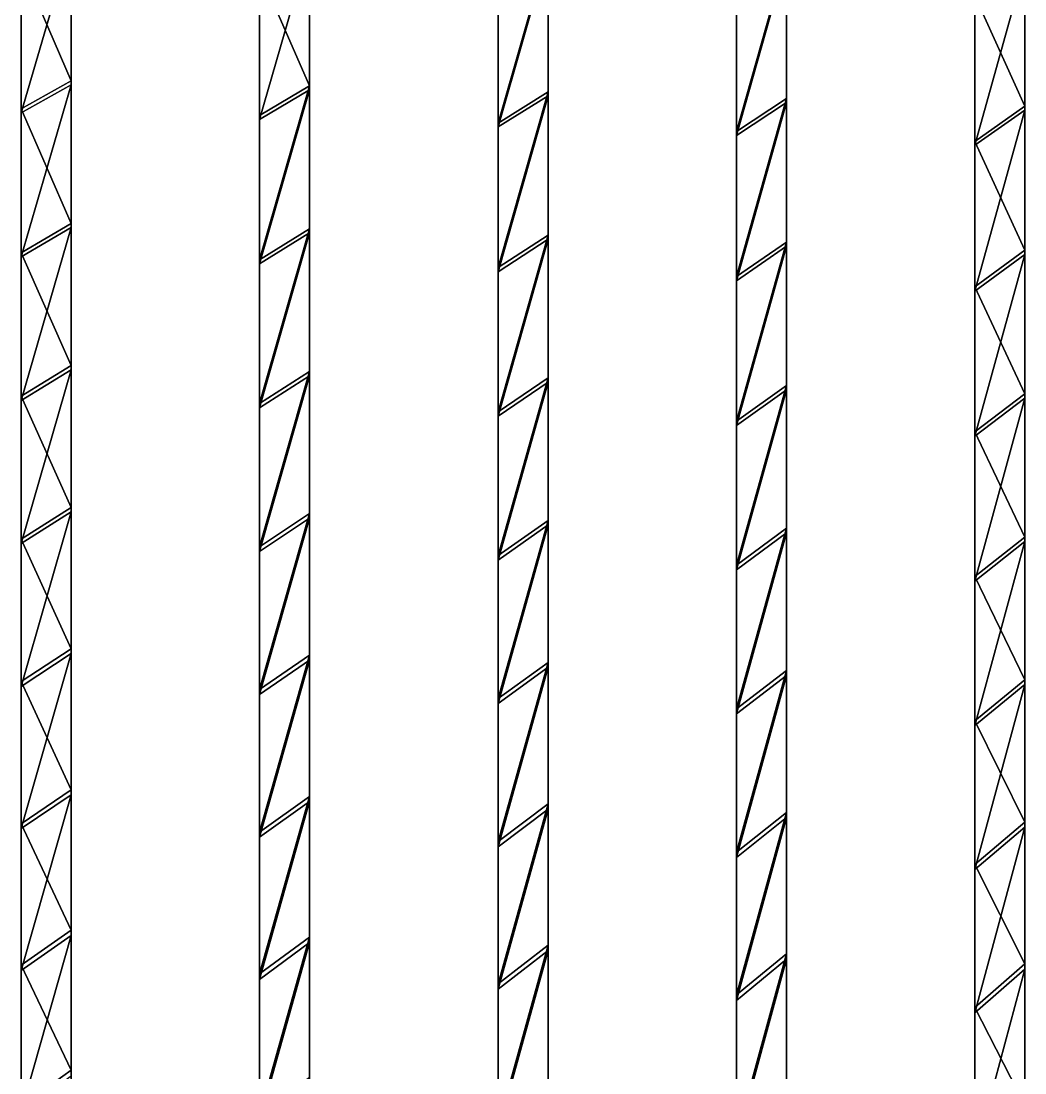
# Model space of a CAD drawing. Header units: inches. Extents: x -754 to 754, y 2181 to 6840.
# Drawn here: x 113 to 647, y 4512 to 5072 of the extents above; entities that cross this region are included whole.
import ezdxf

# ---------------------------------------------------------------- set-up
doc = ezdxf.new("R2010")
doc.units = ezdxf.units.IN
doc.header["$LTSCALE"] = 12.361043
doc.header["$MEASUREMENT"] = 0
for name, color, linetype in [('100', 7, 'CONTINUOUS'), ('20', 7, 'CONTINUOUS'), ('24', 7, 'CONTINUOUS'), ('28', 7, 'CONTINUOUS'), ('3', 7, 'CONTINUOUS'), ('32', 7, 'CONTINUOUS'), ('5', 7, 'CONTINUOUS'), ('59', 7, 'CONTINUOUS'), ('60', 7, 'CONTINUOUS'), ('61', 7, 'CONTINUOUS'), ('72', 7, 'CONTINUOUS'), ('73', 7, 'CONTINUOUS'), ('74', 7, 'CONTINUOUS'), ('8', 7, 'CONTINUOUS'), ('85', 7, 'CONTINUOUS'), ('86', 7, 'CONTINUOUS'), ('87', 7, 'CONTINUOUS'), ('9', 7, 'CONTINUOUS'), ('98', 7, 'CONTINUOUS'), ('99', 7, 'CONTINUOUS')]:
    doc.layers.add(name, color=color, linetype=linetype)

msp = doc.modelspace()

# ---------------------------------------------------------------- linework, layer by layer
at = {"layer": '100', "color": 7, "linetype": 'CONTINUOUS', "true_color": 0xa89b88}
for points in [[(139.9, 5039.73, 45583.35), (139.9, 5115.77, 45598.9), (139.89, 5113.82, 45608.71), (139.9, 5039.73, 45583.35)], [(139.89, 5037.66, 45593.13), (139.9, 5039.73, 45583.35), (139.89, 5113.82, 45608.71), (139.89, 5037.66, 45593.13)], [(139.9, 4963.88, 45566.87), (139.9, 5039.73, 45583.35), (139.89, 5037.66, 45593.13), (139.9, 4963.88, 45566.87)], [(139.89, 4961.69, 45576.62), (139.9, 4963.88, 45566.87), (139.89, 5037.66, 45593.13), (139.89, 4961.69, 45576.62)], [(139.9, 4888.24, 45549.46), (139.9, 4963.88, 45566.87), (139.89, 4961.69, 45576.62), (139.9, 4888.24, 45549.46)], [(139.89, 4885.93, 45559.19), (139.9, 4888.24, 45549.46), (139.89, 4961.69, 45576.62), (139.89, 4885.93, 45559.19)], [(139.9, 4812.81, 45531.13), (139.9, 4888.24, 45549.46), (139.89, 4885.93, 45559.19), (139.9, 4812.81, 45531.13)], [(139.89, 4810.38, 45540.83), (139.9, 4812.81, 45531.13), (139.89, 4885.93, 45559.19), (139.89, 4810.38, 45540.83)], [(139.9, 4737.61, 45511.88), (139.9, 4812.81, 45531.13), (139.89, 4810.38, 45540.83), (139.9, 4737.61, 45511.88)], [(139.89, 4735.06, 45521.55), (139.9, 4737.61, 45511.88), (139.89, 4810.38, 45540.83), (139.89, 4735.06, 45521.55)], [(139.9, 4662.65, 45491.71), (139.9, 4737.61, 45511.88), (139.89, 4735.06, 45521.55), (139.9, 4662.65, 45491.71)], [(139.89, 4659.98, 45501.35), (139.9, 4662.65, 45491.71), (139.89, 4735.06, 45521.55), (139.89, 4659.98, 45501.35)], [(139.9, 4587.93, 45470.62), (139.9, 4662.65, 45491.71), (139.89, 4659.98, 45501.35), (139.9, 4587.93, 45470.62)], [(139.89, 4585.14, 45480.23), (139.9, 4587.93, 45470.62), (139.89, 4659.98, 45501.35), (139.89, 4585.14, 45480.23)], [(139.9, 4513.47, 45448.62), (139.9, 4587.93, 45470.62), (139.89, 4585.14, 45480.23), (139.9, 4513.47, 45448.62)], [(139.89, 4510.57, 45458.19), (139.9, 4513.47, 45448.62), (139.89, 4585.14, 45480.23), (139.89, 4510.57, 45458.19)], [(139.9, 4439.28, 45425.71), (139.9, 4513.47, 45448.62), (139.89, 4510.57, 45458.19), (139.9, 4439.28, 45425.71)]]:
    msp.add_3dface(points, dxfattribs=at)
at = {"layer": '20', "color": 7, "linetype": 'CONTINUOUS', "true_color": 0xa89b88}
for points in [[(520.3, 5106.91, 45597.14), (520.3, 5030.32, 45581.35), (493.7, 5012.71, 45577.59), (520.3, 5106.91, 45597.14)], [(493.7, 5090.03, 45593.74), (520.3, 5106.91, 45597.14), (493.7, 5012.71, 45577.59), (493.7, 5090.03, 45593.74)], [(520.3, 5030.32, 45581.35), (520.3, 4953.92, 45564.63), (493.7, 4935.61, 45560.48), (520.3, 5030.32, 45581.35)], [(493.7, 5012.71, 45577.59), (520.3, 5030.32, 45581.35), (493.7, 4935.61, 45560.48), (493.7, 5012.71, 45577.59)], [(520.3, 4953.92, 45564.63), (520.3, 4877.74, 45546.97), (493.7, 4858.72, 45542.4), (520.3, 4953.92, 45564.63)], [(493.7, 4935.61, 45560.48), (520.3, 4953.92, 45564.63), (493.7, 4858.72, 45542.4), (493.7, 4935.61, 45560.48)], [(520.3, 4877.74, 45546.97), (520.3, 4801.78, 45528.37), (493.7, 4782.06, 45523.38), (520.3, 4877.74, 45546.97)], [(493.7, 4858.72, 45542.4), (520.3, 4877.74, 45546.97), (493.7, 4782.06, 45523.38), (493.7, 4858.72, 45542.4)], [(520.3, 4801.78, 45528.37), (520.3, 4726.06, 45508.84), (493.7, 4705.65, 45503.4), (520.3, 4801.78, 45528.37)], [(493.7, 4782.06, 45523.38), (520.3, 4801.78, 45528.37), (493.7, 4705.65, 45503.4), (493.7, 4782.06, 45523.38)], [(520.3, 4726.06, 45508.84), (520.3, 4650.58, 45488.37), (493.7, 4629.48, 45482.47), (520.3, 4726.06, 45508.84)], [(493.7, 4705.65, 45503.4), (520.3, 4726.06, 45508.84), (493.7, 4629.48, 45482.47), (493.7, 4705.65, 45503.4)], [(520.3, 4650.58, 45488.37), (520.3, 4575.37, 45466.98), (493.7, 4553.59, 45460.6), (520.3, 4650.58, 45488.37)], [(493.7, 4629.48, 45482.47), (520.3, 4650.58, 45488.37), (493.7, 4553.59, 45460.6), (493.7, 4629.48, 45482.47)], [(520.3, 4575.37, 45466.98), (520.3, 4500.43, 45444.67), (493.7, 4477.97, 45437.78), (520.3, 4575.37, 45466.98)], [(493.7, 4553.59, 45460.6), (520.3, 4575.37, 45466.98), (493.7, 4477.97, 45437.78), (493.7, 4553.59, 45460.6)]]:
    msp.add_3dface(points, dxfattribs=at)
at = {"layer": '24', "color": 7, "linetype": 'CONTINUOUS', "true_color": 0xa89b88}
for points in [[(393.6, 5110.26, 45597.8), (393.6, 5033.86, 45582.11), (367, 5017.23, 45578.56), (393.6, 5110.26, 45597.8)], [(367, 5094.3, 45594.61), (393.6, 5110.26, 45597.8), (367, 5017.23, 45578.56), (367, 5094.3, 45594.61)], [(393.6, 5033.86, 45582.11), (393.6, 4957.67, 45565.47), (367, 4940.37, 45561.56), (393.6, 5033.86, 45582.11)], [(367, 5017.23, 45578.56), (393.6, 5033.86, 45582.11), (367, 4940.37, 45561.56), (367, 5017.23, 45578.56)], [(393.6, 4957.67, 45565.47), (393.6, 4881.69, 45547.91), (367, 4863.72, 45543.61), (393.6, 4957.67, 45565.47)], [(367, 4940.37, 45561.56), (393.6, 4957.67, 45565.47), (367, 4863.72, 45543.61), (367, 4940.37, 45561.56)], [(393.6, 4881.69, 45547.91), (393.6, 4805.91, 45529.41), (367, 4787.3, 45524.71), (393.6, 4881.69, 45547.91)], [(367, 4863.72, 45543.61), (393.6, 4881.69, 45547.91), (367, 4787.3, 45524.71), (367, 4863.72, 45543.61)], [(393.6, 4805.91, 45529.41), (393.6, 4730.37, 45509.98), (367, 4711.1, 45504.86), (393.6, 4805.91, 45529.41)], [(367, 4787.3, 45524.71), (393.6, 4805.91, 45529.41), (367, 4711.1, 45504.86), (367, 4787.3, 45524.71)], [(393.6, 4730.37, 45509.98), (393.6, 4655.08, 45489.62), (367, 4635.17, 45484.07), (393.6, 4730.37, 45509.98)], [(367, 4711.1, 45504.86), (393.6, 4730.37, 45509.98), (367, 4635.17, 45484.07), (367, 4711.1, 45504.86)], [(393.6, 4655.08, 45489.62), (393.6, 4580.06, 45468.35), (367, 4559.5, 45462.34), (393.6, 4655.08, 45489.62)], [(367, 4635.17, 45484.07), (393.6, 4655.08, 45489.62), (367, 4559.5, 45462.34), (367, 4635.17, 45484.07)], [(393.6, 4580.06, 45468.35), (393.6, 4505.31, 45446.15), (367, 4484.12, 45439.68), (393.6, 4580.06, 45468.35)], [(367, 4559.5, 45462.34), (393.6, 4580.06, 45468.35), (367, 4484.12, 45439.68), (367, 4559.5, 45462.34)]]:
    msp.add_3dface(points, dxfattribs=at)
at = {"layer": '28', "color": 7, "linetype": 'CONTINUOUS', "true_color": 0xa89b88}
for points in [[(266.6, 5113.21, 45598.39), (266.6, 5036.97, 45582.77), (240, 5098.07, 45595.37), (266.6, 5113.21, 45598.39)], [(240, 5098.07, 45595.37), (266.6, 5036.97, 45582.77), (240, 5021.2, 45579.41), (240, 5098.07, 45595.37)], [(266.6, 5036.97, 45582.77), (266.6, 4960.94, 45566.21), (240, 4944.54, 45562.51), (266.6, 5036.97, 45582.77)], [(240, 5021.2, 45579.41), (266.6, 5036.97, 45582.77), (240, 4944.54, 45562.51), (240, 5021.2, 45579.41)], [(266.6, 4960.94, 45566.21), (266.6, 4885.12, 45548.72), (240, 4868.1, 45544.66), (266.6, 4960.94, 45566.21)], [(240, 4944.54, 45562.51), (266.6, 4960.94, 45566.21), (240, 4868.1, 45544.66), (240, 4944.54, 45562.51)], [(266.6, 4885.12, 45548.72), (266.6, 4809.53, 45530.31), (240, 4791.89, 45525.87), (266.6, 4885.12, 45548.72)], [(240, 4868.1, 45544.66), (266.6, 4885.12, 45548.72), (240, 4791.89, 45525.87), (240, 4868.1, 45544.66)], [(266.6, 4809.53, 45530.31), (266.6, 4734.17, 45510.98), (240, 4715.92, 45506.14), (266.6, 4809.53, 45530.31)], [(240, 4791.89, 45525.87), (266.6, 4809.53, 45530.31), (240, 4715.92, 45506.14), (240, 4791.89, 45525.87)], [(266.6, 4734.17, 45510.98), (266.6, 4659.05, 45490.72), (240, 4640.18, 45485.47), (266.6, 4734.17, 45510.98)], [(240, 4715.92, 45506.14), (266.6, 4734.17, 45510.98), (240, 4640.18, 45485.47), (240, 4715.92, 45506.14)], [(266.6, 4659.05, 45490.72), (266.6, 4584.17, 45469.54), (240, 4564.7, 45463.87), (266.6, 4659.05, 45490.72)], [(240, 4640.18, 45485.47), (266.6, 4659.05, 45490.72), (240, 4564.7, 45463.87), (240, 4640.18, 45485.47)], [(266.6, 4584.17, 45469.54), (266.6, 4509.56, 45447.44), (240, 4489.5, 45441.33), (266.6, 4584.17, 45469.54)], [(240, 4564.7, 45463.87), (266.6, 4584.17, 45469.54), (240, 4489.5, 45441.33), (240, 4564.7, 45463.87)]]:
    msp.add_3dface(points, dxfattribs=at)
at = {"layer": '3', "color": 7, "linetype": 'CONTINUOUS', "true_color": 0xa89b88}
for points in [[(647, 5103.08, 45596.37), (647, 5026.26, 45580.49), (620.4, 5085.12, 45592.75), (647, 5103.08, 45596.37)], [(620.4, 5085.12, 45592.75), (647, 5026.26, 45580.49), (620.4, 5007.52, 45576.47), (620.4, 5085.12, 45592.75)], [(647, 5026.26, 45580.49), (647, 4949.63, 45563.66), (620.4, 5007.52, 45576.47), (647, 5026.26, 45580.49)], [(620.4, 5007.52, 45576.47), (647, 4949.63, 45563.66), (620.4, 4930.13, 45559.22), (620.4, 5007.52, 45576.47)], [(647, 4949.63, 45563.66), (647, 4873.24, 45545.89), (620.4, 4930.13, 45559.22), (647, 4949.63, 45563.66)], [(620.4, 4930.13, 45559.22), (647, 4873.24, 45545.89), (620.4, 4852.98, 45541.02), (620.4, 4930.13, 45559.22)], [(647, 4873.24, 45545.89), (647, 4797.07, 45527.18), (620.4, 4852.98, 45541.02), (647, 4873.24, 45545.89)], [(620.4, 4852.98, 45541.02), (647, 4797.07, 45527.18), (620.4, 4776.07, 45521.85), (620.4, 4852.98, 45541.02)], [(647, 4797.07, 45527.18), (647, 4721.14, 45507.53), (620.4, 4776.07, 45521.85), (647, 4797.07, 45527.18)], [(620.4, 4776.07, 45521.85), (647, 4721.14, 45507.53), (620.4, 4699.39, 45501.72), (620.4, 4776.07, 45521.85)], [(647, 4721.14, 45507.53), (647, 4645.44, 45486.94), (620.4, 4699.39, 45501.72), (647, 4721.14, 45507.53)], [(620.4, 4699.39, 45501.72), (647, 4645.44, 45486.94), (620.4, 4622.96, 45480.63), (620.4, 4699.39, 45501.72)], [(647, 4645.44, 45486.94), (647, 4570, 45465.42), (620.4, 4622.96, 45480.63), (647, 4645.44, 45486.94)], [(620.4, 4622.96, 45480.63), (647, 4570, 45465.42), (620.4, 4546.79, 45458.59), (620.4, 4622.96, 45480.63)], [(647, 4570, 45465.42), (647, 4494.84, 45442.96), (620.4, 4546.79, 45458.59), (647, 4570, 45465.42)], [(620.4, 4546.79, 45458.59), (647, 4494.84, 45442.96), (620.4, 4470.92, 45435.6), (620.4, 4546.79, 45458.59)]]:
    msp.add_3dface(points, dxfattribs=at)
at = {"layer": '32', "color": 7, "linetype": 'CONTINUOUS', "true_color": 0xa89b88}
for points in [[(139.9, 5115.77, 45598.9), (139.9, 5039.73, 45583.35), (113.3, 5101.41, 45596.04), (139.9, 5115.77, 45598.9)], [(113.3, 5101.41, 45596.04), (139.9, 5039.73, 45583.35), (113.3, 5024.73, 45580.17), (113.3, 5101.41, 45596.04)], [(139.9, 5039.73, 45583.35), (139.9, 4963.88, 45566.87), (113.3, 5024.73, 45580.17), (139.9, 5039.73, 45583.35)], [(113.3, 5024.73, 45580.17), (139.9, 4963.88, 45566.87), (113.3, 4948.26, 45563.35), (113.3, 5024.73, 45580.17)], [(139.9, 4963.88, 45566.87), (139.9, 4888.24, 45549.46), (113.3, 4948.26, 45563.35), (139.9, 4963.88, 45566.87)], [(113.3, 4948.26, 45563.35), (139.9, 4888.24, 45549.46), (113.3, 4872, 45545.6), (113.3, 4948.26, 45563.35)], [(139.9, 4888.24, 45549.46), (139.9, 4812.81, 45531.13), (113.3, 4872, 45545.6), (139.9, 4888.24, 45549.46)], [(113.3, 4872, 45545.6), (139.9, 4812.81, 45531.13), (113.3, 4795.96, 45526.9), (113.3, 4872, 45545.6)], [(139.9, 4812.81, 45531.13), (139.9, 4737.61, 45511.88), (113.3, 4795.96, 45526.9), (139.9, 4812.81, 45531.13)], [(113.3, 4795.96, 45526.9), (139.9, 4737.61, 45511.88), (113.3, 4720.16, 45507.27), (113.3, 4795.96, 45526.9)], [(139.9, 4737.61, 45511.88), (139.9, 4662.65, 45491.71), (113.3, 4720.16, 45507.27), (139.9, 4737.61, 45511.88)], [(113.3, 4720.16, 45507.27), (139.9, 4662.65, 45491.71), (113.3, 4644.61, 45486.71), (113.3, 4720.16, 45507.27)], [(139.9, 4662.65, 45491.71), (139.9, 4587.93, 45470.62), (113.3, 4644.61, 45486.71), (139.9, 4662.65, 45491.71)], [(113.3, 4644.61, 45486.71), (139.9, 4587.93, 45470.62), (113.3, 4569.32, 45465.22), (113.3, 4644.61, 45486.71)], [(139.9, 4587.93, 45470.62), (139.9, 4513.47, 45448.62), (113.3, 4569.32, 45465.22), (139.9, 4587.93, 45470.62)], [(113.3, 4569.32, 45465.22), (139.9, 4513.47, 45448.62), (113.3, 4494.29, 45442.8), (113.3, 4569.32, 45465.22)], [(139.9, 4513.47, 45448.62), (139.9, 4439.28, 45425.71), (113.3, 4494.29, 45442.8), (139.9, 4513.47, 45448.62)]]:
    msp.add_3dface(points, dxfattribs=at)
at = {"layer": '5', "color": 7, "linetype": 'CONTINUOUS', "true_color": 0xa89b88}
for points in [[(620.41, 5083.15, 45602.54), (620.41, 5005.42, 45586.24), (646.99, 5101.1, 45606.17), (620.41, 5083.15, 45602.54)], [(620.41, 5005.42, 45586.24), (646.99, 5024.16, 45590.26), (646.99, 5101.1, 45606.17), (620.41, 5005.42, 45586.24)], [(620.41, 5005.42, 45586.24), (620.41, 4927.91, 45568.96), (646.99, 5024.16, 45590.26), (620.41, 5005.42, 45586.24)], [(620.41, 4927.91, 45568.96), (646.99, 4947.42, 45573.41), (646.99, 5024.16, 45590.26), (620.41, 4927.91, 45568.96)], [(620.41, 4927.91, 45568.96), (620.41, 4850.64, 45550.73), (646.99, 4947.42, 45573.41), (620.41, 4927.91, 45568.96)], [(620.41, 4850.64, 45550.73), (646.99, 4870.9, 45555.61), (646.99, 4947.42, 45573.41), (620.41, 4850.64, 45550.73)], [(620.41, 4850.64, 45550.73), (620.41, 4773.61, 45531.53), (646.99, 4870.9, 45555.61), (620.41, 4850.64, 45550.73)], [(620.41, 4773.61, 45531.53), (646.99, 4794.61, 45536.86), (646.99, 4870.9, 45555.61), (620.41, 4773.61, 45531.53)], [(620.41, 4773.61, 45531.53), (620.41, 4696.81, 45511.37), (646.99, 4794.61, 45536.86), (620.41, 4773.61, 45531.53)], [(620.41, 4696.81, 45511.37), (646.99, 4718.56, 45517.18), (646.99, 4794.61, 45536.86), (620.41, 4696.81, 45511.37)], [(620.41, 4696.81, 45511.37), (620.42, 4620.26, 45490.25), (646.99, 4718.56, 45517.18), (620.41, 4696.81, 45511.37)], [(620.42, 4620.26, 45490.25), (646.98, 4642.74, 45496.56), (646.99, 4718.56, 45517.18), (620.42, 4620.26, 45490.25)], [(620.42, 4620.26, 45490.25), (620.42, 4543.97, 45468.18), (646.98, 4642.74, 45496.56), (620.42, 4620.26, 45490.25)], [(620.42, 4543.97, 45468.18), (646.98, 4567.18, 45475), (646.98, 4642.74, 45496.56), (620.42, 4543.97, 45468.18)], [(620.42, 4543.97, 45468.18), (620.42, 4467.98, 45445.16), (646.98, 4567.18, 45475), (620.42, 4543.97, 45468.18)], [(620.42, 4467.98, 45445.16), (646.98, 4491.9, 45452.52), (646.98, 4567.18, 45475), (620.42, 4467.98, 45445.16)]]:
    msp.add_3dface(points, dxfattribs=at)
at = {"layer": '59', "color": 7, "linetype": 'CONTINUOUS', "true_color": 0xa89b88}
for points in [[(493.71, 5088.06, 45603.54), (493.71, 5010.62, 45587.36), (520.29, 5104.97, 45606.94), (493.71, 5088.06, 45603.54)], [(493.71, 5010.62, 45587.36), (520.29, 5028.25, 45591.13), (520.29, 5104.97, 45606.94), (493.71, 5010.62, 45587.36)], [(493.71, 5010.62, 45587.36), (493.71, 4933.37, 45570.21), (520.29, 5028.25, 45591.13), (493.71, 5010.62, 45587.36)], [(493.71, 4933.37, 45570.21), (520.29, 4951.73, 45574.38), (520.29, 5028.25, 45591.13), (493.71, 4933.37, 45570.21)], [(493.71, 4933.37, 45570.21), (493.71, 4856.34, 45552.1), (520.29, 4951.73, 45574.38), (493.71, 4933.37, 45570.21)], [(493.71, 4856.34, 45552.1), (520.29, 4875.42, 45556.68), (520.29, 4951.73, 45574.38), (493.71, 4856.34, 45552.1)], [(493.71, 4856.34, 45552.1), (493.71, 4779.54, 45533.04), (520.29, 4875.42, 45556.68), (493.71, 4856.34, 45552.1)], [(493.71, 4779.54, 45533.04), (520.29, 4799.32, 45538.05), (520.29, 4875.42, 45556.68), (493.71, 4779.54, 45533.04)], [(493.71, 4779.54, 45533.04), (493.71, 4702.98, 45513.02), (520.29, 4799.32, 45538.05), (493.71, 4779.54, 45533.04)], [(493.71, 4702.98, 45513.02), (520.29, 4723.46, 45518.48), (520.29, 4799.32, 45538.05), (493.71, 4702.98, 45513.02)], [(493.71, 4702.98, 45513.02), (493.71, 4626.67, 45492.05), (520.29, 4723.46, 45518.48), (493.71, 4702.98, 45513.02)], [(493.71, 4626.67, 45492.05), (520.29, 4647.84, 45497.97), (520.29, 4723.46, 45518.48), (493.71, 4626.67, 45492.05)], [(493.71, 4626.67, 45492.05), (493.72, 4550.64, 45470.14), (520.29, 4647.84, 45497.97), (493.71, 4626.67, 45492.05)], [(493.72, 4550.64, 45470.14), (520.28, 4572.49, 45476.55), (520.29, 4647.84, 45497.97), (493.72, 4550.64, 45470.14)], [(493.72, 4550.64, 45470.14), (493.72, 4474.9, 45447.29), (520.28, 4572.49, 45476.55), (493.72, 4550.64, 45470.14)], [(493.72, 4474.9, 45447.29), (520.28, 4497.42, 45454.2), (520.28, 4572.49, 45476.55), (493.72, 4474.9, 45447.29)]]:
    msp.add_3dface(points, dxfattribs=at)
at = {"layer": '60', "color": 7, "linetype": 'CONTINUOUS', "true_color": 0xa89b88}
for points in [[(493.7, 5090.03, 45593.74), (493.7, 5012.71, 45577.59), (493.71, 5010.62, 45587.36), (493.7, 5090.03, 45593.74)], [(493.71, 5088.06, 45603.54), (493.7, 5090.03, 45593.74), (493.71, 5010.62, 45587.36), (493.71, 5088.06, 45603.54)], [(493.7, 5012.71, 45577.59), (493.7, 4935.61, 45560.48), (493.71, 5010.62, 45587.36), (493.7, 5012.71, 45577.59)], [(493.71, 5010.62, 45587.36), (493.7, 4935.61, 45560.48), (493.71, 4933.37, 45570.21), (493.71, 5010.62, 45587.36)], [(493.7, 4935.61, 45560.48), (493.7, 4858.72, 45542.4), (493.71, 4933.37, 45570.21), (493.7, 4935.61, 45560.48)], [(493.71, 4933.37, 45570.21), (493.7, 4858.72, 45542.4), (493.71, 4856.34, 45552.1), (493.71, 4933.37, 45570.21)], [(493.7, 4858.72, 45542.4), (493.7, 4782.06, 45523.38), (493.71, 4856.34, 45552.1), (493.7, 4858.72, 45542.4)], [(493.71, 4856.34, 45552.1), (493.7, 4782.06, 45523.38), (493.71, 4779.54, 45533.04), (493.71, 4856.34, 45552.1)], [(493.7, 4782.06, 45523.38), (493.7, 4705.65, 45503.4), (493.71, 4779.54, 45533.04), (493.7, 4782.06, 45523.38)], [(493.71, 4779.54, 45533.04), (493.7, 4705.65, 45503.4), (493.71, 4702.98, 45513.02), (493.71, 4779.54, 45533.04)], [(493.7, 4705.65, 45503.4), (493.7, 4629.48, 45482.47), (493.71, 4702.98, 45513.02), (493.7, 4705.65, 45503.4)], [(493.71, 4702.98, 45513.02), (493.7, 4629.48, 45482.47), (493.71, 4626.67, 45492.05), (493.71, 4702.98, 45513.02)], [(493.7, 4629.48, 45482.47), (493.7, 4553.59, 45460.6), (493.71, 4626.67, 45492.05), (493.7, 4629.48, 45482.47)], [(493.71, 4626.67, 45492.05), (493.7, 4553.59, 45460.6), (493.72, 4550.64, 45470.14), (493.71, 4626.67, 45492.05)], [(493.7, 4553.59, 45460.6), (493.7, 4477.97, 45437.78), (493.72, 4550.64, 45470.14), (493.7, 4553.59, 45460.6)], [(493.72, 4550.64, 45470.14), (493.7, 4477.97, 45437.78), (493.72, 4474.9, 45447.29), (493.72, 4550.64, 45470.14)]]:
    msp.add_3dface(points, dxfattribs=at)
at = {"layer": '61', "color": 7, "linetype": 'CONTINUOUS', "true_color": 0xa89b88}
for points in [[(520.3, 5030.32, 45581.35), (520.3, 5106.91, 45597.14), (520.29, 5028.25, 45591.13), (520.3, 5030.32, 45581.35)], [(520.29, 5028.25, 45591.13), (520.3, 5106.91, 45597.14), (520.29, 5104.97, 45606.94), (520.29, 5028.25, 45591.13)], [(520.3, 4953.92, 45564.63), (520.3, 5030.32, 45581.35), (520.29, 4951.73, 45574.38), (520.3, 4953.92, 45564.63)], [(520.29, 4951.73, 45574.38), (520.3, 5030.32, 45581.35), (520.29, 5028.25, 45591.13), (520.29, 4951.73, 45574.38)], [(520.3, 4877.74, 45546.97), (520.3, 4953.92, 45564.63), (520.29, 4875.42, 45556.68), (520.3, 4877.74, 45546.97)], [(520.29, 4875.42, 45556.68), (520.3, 4953.92, 45564.63), (520.29, 4951.73, 45574.38), (520.29, 4875.42, 45556.68)], [(520.3, 4801.78, 45528.37), (520.3, 4877.74, 45546.97), (520.29, 4875.42, 45556.68), (520.3, 4801.78, 45528.37)], [(520.29, 4799.32, 45538.05), (520.3, 4801.78, 45528.37), (520.29, 4875.42, 45556.68), (520.29, 4799.32, 45538.05)], [(520.3, 4726.06, 45508.84), (520.3, 4801.78, 45528.37), (520.29, 4799.32, 45538.05), (520.3, 4726.06, 45508.84)], [(520.29, 4723.46, 45518.48), (520.3, 4726.06, 45508.84), (520.29, 4799.32, 45538.05), (520.29, 4723.46, 45518.48)], [(520.3, 4650.58, 45488.37), (520.3, 4726.06, 45508.84), (520.29, 4723.46, 45518.48), (520.3, 4650.58, 45488.37)], [(520.29, 4647.84, 45497.97), (520.3, 4650.58, 45488.37), (520.29, 4723.46, 45518.48), (520.29, 4647.84, 45497.97)], [(520.3, 4575.37, 45466.98), (520.3, 4650.58, 45488.37), (520.29, 4647.84, 45497.97), (520.3, 4575.37, 45466.98)], [(520.28, 4572.49, 45476.55), (520.3, 4575.37, 45466.98), (520.29, 4647.84, 45497.97), (520.28, 4572.49, 45476.55)], [(520.3, 4500.43, 45444.67), (520.3, 4575.37, 45466.98), (520.28, 4572.49, 45476.55), (520.3, 4500.43, 45444.67)], [(520.28, 4497.42, 45454.2), (520.3, 4500.43, 45444.67), (520.28, 4572.49, 45476.55), (520.28, 4497.42, 45454.2)]]:
    msp.add_3dface(points, dxfattribs=at)
at = {"layer": '72', "color": 7, "linetype": 'CONTINUOUS', "true_color": 0xa89b88}
for points in [[(367.01, 5092.34, 45604.41), (367.01, 5015.15, 45588.34), (393.59, 5108.32, 45607.61), (367.01, 5092.34, 45604.41)], [(367.01, 5015.15, 45588.34), (393.59, 5031.81, 45591.89), (393.59, 5108.32, 45607.61), (367.01, 5015.15, 45588.34)], [(367.01, 5015.15, 45588.34), (367.01, 4938.16, 45571.31), (393.59, 5031.81, 45591.89), (367.01, 5015.15, 45588.34)], [(367.01, 4938.16, 45571.31), (393.59, 4955.5, 45575.23), (393.59, 5031.81, 45591.89), (367.01, 4938.16, 45571.31)], [(367.01, 4938.16, 45571.31), (367.01, 4861.38, 45553.32), (393.59, 4955.5, 45575.23), (367.01, 4938.16, 45571.31)], [(367.01, 4861.38, 45553.32), (393.59, 4879.39, 45557.63), (393.59, 4955.5, 45575.23), (367.01, 4861.38, 45553.32)], [(367.01, 4861.38, 45553.32), (367.01, 4784.81, 45534.38), (393.59, 4879.39, 45557.63), (367.01, 4861.38, 45553.32)], [(367.01, 4784.81, 45534.38), (393.59, 4803.49, 45539.09), (393.59, 4879.39, 45557.63), (367.01, 4784.81, 45534.38)], [(367.01, 4784.81, 45534.38), (367.01, 4708.47, 45514.49), (393.59, 4803.49, 45539.09), (367.01, 4784.81, 45534.38)], [(367.01, 4708.47, 45514.49), (393.59, 4727.82, 45519.63), (393.59, 4803.49, 45539.09), (367.01, 4708.47, 45514.49)], [(367.01, 4708.47, 45514.49), (367.01, 4632.38, 45493.65), (393.59, 4727.82, 45519.63), (367.01, 4708.47, 45514.49)], [(367.01, 4632.38, 45493.65), (393.59, 4652.38, 45499.23), (393.59, 4727.82, 45519.63), (367.01, 4632.38, 45493.65)], [(367.01, 4632.38, 45493.65), (367.01, 4556.57, 45471.88), (393.59, 4652.38, 45499.23), (367.01, 4632.38, 45493.65)], [(367.01, 4556.57, 45471.88), (393.59, 4577.21, 45477.91), (393.59, 4652.38, 45499.23), (367.01, 4556.57, 45471.88)], [(367.01, 4556.57, 45471.88), (367.01, 4481.04, 45449.17), (393.59, 4577.21, 45477.91), (367.01, 4556.57, 45471.88)], [(367.01, 4481.04, 45449.17), (393.59, 4502.32, 45455.67), (393.59, 4577.21, 45477.91), (367.01, 4481.04, 45449.17)]]:
    msp.add_3dface(points, dxfattribs=at)
at = {"layer": '73', "color": 7, "linetype": 'CONTINUOUS', "true_color": 0xa89b88}
for points in [[(367, 5094.3, 45594.61), (367, 5017.23, 45578.56), (367.01, 5015.15, 45588.34), (367, 5094.3, 45594.61)], [(367.01, 5092.34, 45604.41), (367, 5094.3, 45594.61), (367.01, 5015.15, 45588.34), (367.01, 5092.34, 45604.41)], [(367, 5017.23, 45578.56), (367, 4940.37, 45561.56), (367.01, 4938.16, 45571.31), (367, 5017.23, 45578.56)], [(367.01, 5015.15, 45588.34), (367, 5017.23, 45578.56), (367.01, 4938.16, 45571.31), (367.01, 5015.15, 45588.34)], [(367, 4940.37, 45561.56), (367, 4863.72, 45543.61), (367.01, 4938.16, 45571.31), (367, 4940.37, 45561.56)], [(367.01, 4938.16, 45571.31), (367, 4863.72, 45543.61), (367.01, 4861.38, 45553.32), (367.01, 4938.16, 45571.31)], [(367, 4863.72, 45543.61), (367, 4787.3, 45524.71), (367.01, 4861.38, 45553.32), (367, 4863.72, 45543.61)], [(367.01, 4861.38, 45553.32), (367, 4787.3, 45524.71), (367.01, 4784.81, 45534.38), (367.01, 4861.38, 45553.32)], [(367, 4787.3, 45524.71), (367, 4711.1, 45504.86), (367.01, 4784.81, 45534.38), (367, 4787.3, 45524.71)], [(367.01, 4784.81, 45534.38), (367, 4711.1, 45504.86), (367.01, 4708.47, 45514.49), (367.01, 4784.81, 45534.38)], [(367, 4711.1, 45504.86), (367, 4635.17, 45484.07), (367.01, 4708.47, 45514.49), (367, 4711.1, 45504.86)], [(367.01, 4708.47, 45514.49), (367, 4635.17, 45484.07), (367.01, 4632.38, 45493.65), (367.01, 4708.47, 45514.49)], [(367, 4635.17, 45484.07), (367, 4559.5, 45462.34), (367.01, 4632.38, 45493.65), (367, 4635.17, 45484.07)], [(367.01, 4632.38, 45493.65), (367, 4559.5, 45462.34), (367.01, 4556.57, 45471.88), (367.01, 4632.38, 45493.65)], [(367, 4559.5, 45462.34), (367, 4484.12, 45439.68), (367.01, 4556.57, 45471.88), (367, 4559.5, 45462.34)], [(367.01, 4556.57, 45471.88), (367, 4484.12, 45439.68), (367.01, 4481.04, 45449.17), (367.01, 4556.57, 45471.88)]]:
    msp.add_3dface(points, dxfattribs=at)
at = {"layer": '74', "color": 7, "linetype": 'CONTINUOUS', "true_color": 0xa89b88}
for points in [[(393.6, 5033.86, 45582.11), (393.6, 5110.26, 45597.8), (393.59, 5031.81, 45591.89), (393.6, 5033.86, 45582.11)], [(393.59, 5031.81, 45591.89), (393.6, 5110.26, 45597.8), (393.59, 5108.32, 45607.61), (393.59, 5031.81, 45591.89)], [(393.6, 4957.67, 45565.47), (393.6, 5033.86, 45582.11), (393.59, 4955.5, 45575.23), (393.6, 4957.67, 45565.47)], [(393.59, 4955.5, 45575.23), (393.6, 5033.86, 45582.11), (393.59, 5031.81, 45591.89), (393.59, 4955.5, 45575.23)], [(393.6, 4881.69, 45547.91), (393.6, 4957.67, 45565.47), (393.59, 4879.39, 45557.63), (393.6, 4881.69, 45547.91)], [(393.59, 4879.39, 45557.63), (393.6, 4957.67, 45565.47), (393.59, 4955.5, 45575.23), (393.59, 4879.39, 45557.63)], [(393.6, 4805.91, 45529.41), (393.6, 4881.69, 45547.91), (393.59, 4803.49, 45539.09), (393.6, 4805.91, 45529.41)], [(393.59, 4803.49, 45539.09), (393.6, 4881.69, 45547.91), (393.59, 4879.39, 45557.63), (393.59, 4803.49, 45539.09)], [(393.6, 4730.37, 45509.98), (393.6, 4805.91, 45529.41), (393.59, 4727.82, 45519.63), (393.6, 4730.37, 45509.98)], [(393.59, 4727.82, 45519.63), (393.6, 4805.91, 45529.41), (393.59, 4803.49, 45539.09), (393.59, 4727.82, 45519.63)], [(393.6, 4655.08, 45489.62), (393.6, 4730.37, 45509.98), (393.59, 4727.82, 45519.63), (393.6, 4655.08, 45489.62)], [(393.59, 4652.38, 45499.23), (393.6, 4655.08, 45489.62), (393.59, 4727.82, 45519.63), (393.59, 4652.38, 45499.23)], [(393.6, 4580.06, 45468.35), (393.6, 4655.08, 45489.62), (393.59, 4652.38, 45499.23), (393.6, 4580.06, 45468.35)], [(393.59, 4577.21, 45477.91), (393.6, 4580.06, 45468.35), (393.59, 4652.38, 45499.23), (393.59, 4577.21, 45477.91)], [(393.6, 4505.31, 45446.15), (393.6, 4580.06, 45468.35), (393.59, 4577.21, 45477.91), (393.6, 4505.31, 45446.15)], [(393.59, 4502.32, 45455.67), (393.6, 4505.31, 45446.15), (393.59, 4577.21, 45477.91), (393.59, 4502.32, 45455.67)]]:
    msp.add_3dface(points, dxfattribs=at)
at = {"layer": '8', "color": 7, "linetype": 'CONTINUOUS', "true_color": 0xa89b88}
for points in [[(620.4, 5085.12, 45592.75), (620.4, 5007.52, 45576.47), (620.41, 5005.42, 45586.24), (620.4, 5085.12, 45592.75)], [(620.41, 5083.15, 45602.54), (620.4, 5085.12, 45592.75), (620.41, 5005.42, 45586.24), (620.41, 5083.15, 45602.54)], [(620.4, 5007.52, 45576.47), (620.4, 4930.13, 45559.22), (620.41, 4927.91, 45568.96), (620.4, 5007.52, 45576.47)], [(620.41, 5005.42, 45586.24), (620.4, 5007.52, 45576.47), (620.41, 4927.91, 45568.96), (620.41, 5005.42, 45586.24)], [(620.4, 4930.13, 45559.22), (620.4, 4852.98, 45541.02), (620.41, 4850.64, 45550.73), (620.4, 4930.13, 45559.22)], [(620.41, 4927.91, 45568.96), (620.4, 4930.13, 45559.22), (620.41, 4850.64, 45550.73), (620.41, 4927.91, 45568.96)], [(620.4, 4852.98, 45541.02), (620.4, 4776.07, 45521.85), (620.41, 4773.61, 45531.53), (620.4, 4852.98, 45541.02)], [(620.41, 4850.64, 45550.73), (620.4, 4852.98, 45541.02), (620.41, 4773.61, 45531.53), (620.41, 4850.64, 45550.73)], [(620.4, 4776.07, 45521.85), (620.4, 4699.39, 45501.72), (620.41, 4696.81, 45511.37), (620.4, 4776.07, 45521.85)], [(620.41, 4773.61, 45531.53), (620.4, 4776.07, 45521.85), (620.41, 4696.81, 45511.37), (620.41, 4773.61, 45531.53)], [(620.4, 4699.39, 45501.72), (620.4, 4622.96, 45480.63), (620.42, 4620.26, 45490.25), (620.4, 4699.39, 45501.72)], [(620.41, 4696.81, 45511.37), (620.4, 4699.39, 45501.72), (620.42, 4620.26, 45490.25), (620.41, 4696.81, 45511.37)], [(620.4, 4622.96, 45480.63), (620.4, 4546.79, 45458.59), (620.42, 4543.97, 45468.18), (620.4, 4622.96, 45480.63)], [(620.42, 4620.26, 45490.25), (620.4, 4622.96, 45480.63), (620.42, 4543.97, 45468.18), (620.42, 4620.26, 45490.25)], [(620.4, 4546.79, 45458.59), (620.4, 4470.92, 45435.6), (620.42, 4467.98, 45445.16), (620.4, 4546.79, 45458.59)], [(620.42, 4543.97, 45468.18), (620.4, 4546.79, 45458.59), (620.42, 4467.98, 45445.16), (620.42, 4543.97, 45468.18)]]:
    msp.add_3dface(points, dxfattribs=at)
at = {"layer": '85', "color": 7, "linetype": 'CONTINUOUS', "true_color": 0xa89b88}
for points in [[(240.01, 5096.11, 45605.17), (240.01, 5019.13, 45589.19), (266.59, 5111.25, 45608.2), (240.01, 5096.11, 45605.17)], [(240.01, 5019.13, 45589.19), (266.59, 5034.92, 45592.55), (266.59, 5111.25, 45608.2), (240.01, 5019.13, 45589.19)], [(240.01, 5019.13, 45589.19), (240.01, 4942.35, 45572.26), (266.59, 5034.92, 45592.55), (240.01, 5019.13, 45589.19)], [(240.01, 4942.35, 45572.26), (266.59, 4958.78, 45575.97), (266.59, 5034.92, 45592.55), (240.01, 4942.35, 45572.26)], [(240.01, 4942.35, 45572.26), (240.01, 4865.78, 45554.38), (266.59, 4958.78, 45575.97), (240.01, 4942.35, 45572.26)], [(240.01, 4865.78, 45554.38), (266.59, 4882.85, 45558.45), (266.59, 4958.78, 45575.97), (240.01, 4865.78, 45554.38)], [(240.01, 4865.78, 45554.38), (240.01, 4789.43, 45535.55), (266.59, 4882.85, 45558.45), (240.01, 4865.78, 45554.38)], [(240.01, 4789.43, 45535.55), (266.59, 4807.13, 45540.01), (266.59, 4882.85, 45558.45), (240.01, 4789.43, 45535.55)], [(240.01, 4789.43, 45535.55), (240.01, 4713.32, 45515.78), (266.59, 4807.13, 45540.01), (240.01, 4789.43, 45535.55)], [(240.01, 4713.32, 45515.78), (266.59, 4731.64, 45520.63), (266.59, 4807.13, 45540.01), (240.01, 4713.32, 45515.78)], [(240.01, 4713.32, 45515.78), (240.01, 4637.44, 45495.07), (266.59, 4731.64, 45520.63), (240.01, 4713.32, 45515.78)], [(240.01, 4637.44, 45495.07), (266.59, 4656.38, 45500.33), (266.59, 4731.64, 45520.63), (240.01, 4637.44, 45495.07)], [(240.01, 4637.44, 45495.07), (240.01, 4561.8, 45473.41), (266.59, 4656.38, 45500.33), (240.01, 4637.44, 45495.07)], [(240.01, 4561.8, 45473.41), (266.59, 4581.37, 45479.11), (266.59, 4656.38, 45500.33), (240.01, 4561.8, 45473.41)], [(240.01, 4561.8, 45473.41), (240.01, 4486.45, 45450.83), (266.59, 4581.37, 45479.11), (240.01, 4561.8, 45473.41)], [(240.01, 4486.45, 45450.83), (266.59, 4506.61, 45456.97), (266.59, 4581.37, 45479.11), (240.01, 4486.45, 45450.83)]]:
    msp.add_3dface(points, dxfattribs=at)
at = {"layer": '86', "color": 7, "linetype": 'CONTINUOUS', "true_color": 0xa89b88}
for points in [[(240, 5098.07, 45595.37), (240, 5021.2, 45579.41), (240.01, 5019.13, 45589.19), (240, 5098.07, 45595.37)], [(240.01, 5096.11, 45605.17), (240, 5098.07, 45595.37), (240.01, 5019.13, 45589.19), (240.01, 5096.11, 45605.17)], [(240, 5021.2, 45579.41), (240, 4944.54, 45562.51), (240.01, 4942.35, 45572.26), (240, 5021.2, 45579.41)], [(240.01, 5019.13, 45589.19), (240, 5021.2, 45579.41), (240.01, 4942.35, 45572.26), (240.01, 5019.13, 45589.19)], [(240, 4944.54, 45562.51), (240, 4868.1, 45544.66), (240.01, 4865.78, 45554.38), (240, 4944.54, 45562.51)], [(240.01, 4942.35, 45572.26), (240, 4944.54, 45562.51), (240.01, 4865.78, 45554.38), (240.01, 4942.35, 45572.26)], [(240, 4868.1, 45544.66), (240, 4791.89, 45525.87), (240.01, 4865.78, 45554.38), (240, 4868.1, 45544.66)], [(240.01, 4865.78, 45554.38), (240, 4791.89, 45525.87), (240.01, 4789.43, 45535.55), (240.01, 4865.78, 45554.38)], [(240, 4791.89, 45525.87), (240, 4715.92, 45506.14), (240.01, 4789.43, 45535.55), (240, 4791.89, 45525.87)], [(240.01, 4789.43, 45535.55), (240, 4715.92, 45506.14), (240.01, 4713.32, 45515.78), (240.01, 4789.43, 45535.55)], [(240, 4715.92, 45506.14), (240, 4640.18, 45485.47), (240.01, 4713.32, 45515.78), (240, 4715.92, 45506.14)], [(240.01, 4713.32, 45515.78), (240, 4640.18, 45485.47), (240.01, 4637.44, 45495.07), (240.01, 4713.32, 45515.78)], [(240, 4640.18, 45485.47), (240, 4564.7, 45463.87), (240.01, 4637.44, 45495.07), (240, 4640.18, 45485.47)], [(240.01, 4637.44, 45495.07), (240, 4564.7, 45463.87), (240.01, 4561.8, 45473.41), (240.01, 4637.44, 45495.07)], [(240, 4564.7, 45463.87), (240, 4489.5, 45441.33), (240.01, 4561.8, 45473.41), (240, 4564.7, 45463.87)], [(240.01, 4561.8, 45473.41), (240, 4489.5, 45441.33), (240.01, 4486.45, 45450.83), (240.01, 4561.8, 45473.41)]]:
    msp.add_3dface(points, dxfattribs=at)
at = {"layer": '87', "color": 7, "linetype": 'CONTINUOUS', "true_color": 0xa89b88}
for points in [[(266.6, 5036.97, 45582.77), (266.6, 5113.21, 45598.39), (266.59, 5034.92, 45592.55), (266.6, 5036.97, 45582.77)], [(266.59, 5034.92, 45592.55), (266.6, 5113.21, 45598.39), (266.59, 5111.25, 45608.2), (266.59, 5034.92, 45592.55)], [(266.6, 4960.94, 45566.21), (266.6, 5036.97, 45582.77), (266.59, 4958.78, 45575.97), (266.6, 4960.94, 45566.21)], [(266.59, 4958.78, 45575.97), (266.6, 5036.97, 45582.77), (266.59, 5034.92, 45592.55), (266.59, 4958.78, 45575.97)], [(266.6, 4885.12, 45548.72), (266.6, 4960.94, 45566.21), (266.59, 4882.85, 45558.45), (266.6, 4885.12, 45548.72)], [(266.59, 4882.85, 45558.45), (266.6, 4960.94, 45566.21), (266.59, 4958.78, 45575.97), (266.59, 4882.85, 45558.45)], [(266.6, 4809.53, 45530.31), (266.6, 4885.12, 45548.72), (266.59, 4807.13, 45540.01), (266.6, 4809.53, 45530.31)], [(266.59, 4807.13, 45540.01), (266.6, 4885.12, 45548.72), (266.59, 4882.85, 45558.45), (266.59, 4807.13, 45540.01)], [(266.6, 4734.17, 45510.98), (266.6, 4809.53, 45530.31), (266.59, 4731.64, 45520.63), (266.6, 4734.17, 45510.98)], [(266.59, 4731.64, 45520.63), (266.6, 4809.53, 45530.31), (266.59, 4807.13, 45540.01), (266.59, 4731.64, 45520.63)], [(266.6, 4659.05, 45490.72), (266.6, 4734.17, 45510.98), (266.59, 4656.38, 45500.33), (266.6, 4659.05, 45490.72)], [(266.59, 4656.38, 45500.33), (266.6, 4734.17, 45510.98), (266.59, 4731.64, 45520.63), (266.59, 4656.38, 45500.33)], [(266.6, 4584.17, 45469.54), (266.6, 4659.05, 45490.72), (266.59, 4656.38, 45500.33), (266.6, 4584.17, 45469.54)], [(266.59, 4581.37, 45479.11), (266.6, 4584.17, 45469.54), (266.59, 4656.38, 45500.33), (266.59, 4581.37, 45479.11)], [(266.6, 4509.56, 45447.44), (266.6, 4584.17, 45469.54), (266.59, 4581.37, 45479.11), (266.6, 4509.56, 45447.44)], [(266.59, 4506.61, 45456.97), (266.6, 4509.56, 45447.44), (266.59, 4581.37, 45479.11), (266.59, 4506.61, 45456.97)]]:
    msp.add_3dface(points, dxfattribs=at)
at = {"layer": '9', "color": 7, "linetype": 'CONTINUOUS', "true_color": 0xa89b88}
for points in [[(647, 5026.26, 45580.49), (647, 5103.08, 45596.37), (646.99, 5101.1, 45606.17), (647, 5026.26, 45580.49)], [(646.99, 5024.16, 45590.26), (647, 5026.26, 45580.49), (646.99, 5101.1, 45606.17), (646.99, 5024.16, 45590.26)], [(647, 4949.63, 45563.66), (647, 5026.26, 45580.49), (646.99, 5024.16, 45590.26), (647, 4949.63, 45563.66)], [(646.99, 4947.42, 45573.41), (647, 4949.63, 45563.66), (646.99, 5024.16, 45590.26), (646.99, 4947.42, 45573.41)], [(647, 4873.24, 45545.89), (647, 4949.63, 45563.66), (646.99, 4947.42, 45573.41), (647, 4873.24, 45545.89)], [(646.99, 4870.9, 45555.61), (647, 4873.24, 45545.89), (646.99, 4947.42, 45573.41), (646.99, 4870.9, 45555.61)], [(647, 4797.07, 45527.18), (647, 4873.24, 45545.89), (646.99, 4870.9, 45555.61), (647, 4797.07, 45527.18)], [(646.99, 4794.61, 45536.86), (647, 4797.07, 45527.18), (646.99, 4870.9, 45555.61), (646.99, 4794.61, 45536.86)], [(647, 4721.14, 45507.53), (647, 4797.07, 45527.18), (646.99, 4794.61, 45536.86), (647, 4721.14, 45507.53)], [(646.99, 4718.56, 45517.18), (647, 4721.14, 45507.53), (646.99, 4794.61, 45536.86), (646.99, 4718.56, 45517.18)], [(646.98, 4642.74, 45496.56), (647, 4645.44, 45486.94), (646.99, 4718.56, 45517.18), (646.98, 4642.74, 45496.56)], [(647, 4645.44, 45486.94), (647, 4721.14, 45507.53), (646.99, 4718.56, 45517.18), (647, 4645.44, 45486.94)], [(647, 4570, 45465.42), (647, 4645.44, 45486.94), (646.98, 4642.74, 45496.56), (647, 4570, 45465.42)], [(646.98, 4567.18, 45475), (647, 4570, 45465.42), (646.98, 4642.74, 45496.56), (646.98, 4567.18, 45475)], [(647, 4494.84, 45442.96), (647, 4570, 45465.42), (646.98, 4567.18, 45475), (647, 4494.84, 45442.96)], [(646.98, 4491.9, 45452.52), (647, 4494.84, 45442.96), (646.98, 4567.18, 45475), (646.98, 4491.9, 45452.52)]]:
    msp.add_3dface(points, dxfattribs=at)
at = {"layer": '98', "color": 7, "linetype": 'CONTINUOUS', "true_color": 0xa89b88}
for points in [[(113.31, 5099.44, 45605.84), (113.31, 5022.65, 45589.95), (139.89, 5113.82, 45608.71), (113.31, 5099.44, 45605.84)], [(113.31, 5022.65, 45589.95), (139.89, 5037.66, 45593.13), (139.89, 5113.82, 45608.71), (113.31, 5022.65, 45589.95)], [(113.31, 5022.65, 45589.95), (113.31, 4946.07, 45573.11), (139.89, 5037.66, 45593.13), (113.31, 5022.65, 45589.95)], [(113.31, 4946.07, 45573.11), (139.89, 4961.69, 45576.62), (139.89, 5037.66, 45593.13), (113.31, 4946.07, 45573.11)], [(113.31, 4946.07, 45573.11), (113.31, 4869.71, 45555.33), (139.89, 4961.69, 45576.62), (113.31, 4946.07, 45573.11)], [(113.31, 4869.71, 45555.33), (139.89, 4885.93, 45559.19), (139.89, 4961.69, 45576.62), (113.31, 4869.71, 45555.33)], [(113.31, 4869.71, 45555.33), (113.31, 4793.56, 45536.61), (139.89, 4885.93, 45559.19), (113.31, 4869.71, 45555.33)], [(113.31, 4793.56, 45536.61), (139.89, 4810.38, 45540.83), (139.89, 4885.93, 45559.19), (113.31, 4793.56, 45536.61)], [(113.31, 4793.56, 45536.61), (113.31, 4717.65, 45516.95), (139.89, 4810.38, 45540.83), (113.31, 4793.56, 45536.61)], [(113.31, 4717.65, 45516.95), (139.89, 4735.06, 45521.55), (139.89, 4810.38, 45540.83), (113.31, 4717.65, 45516.95)], [(113.31, 4717.65, 45516.95), (113.31, 4641.98, 45496.36), (139.89, 4735.06, 45521.55), (113.31, 4717.65, 45516.95)], [(113.31, 4641.98, 45496.36), (139.89, 4659.98, 45501.35), (139.89, 4735.06, 45521.55), (113.31, 4641.98, 45496.36)], [(113.31, 4641.98, 45496.36), (113.31, 4566.57, 45474.83), (139.89, 4659.98, 45501.35), (113.31, 4641.98, 45496.36)], [(113.31, 4566.57, 45474.83), (139.89, 4585.14, 45480.23), (139.89, 4659.98, 45501.35), (113.31, 4566.57, 45474.83)], [(113.31, 4566.57, 45474.83), (113.31, 4491.41, 45452.37), (139.89, 4585.14, 45480.23), (113.31, 4566.57, 45474.83)], [(113.31, 4491.41, 45452.37), (139.89, 4510.57, 45458.19), (139.89, 4585.14, 45480.23), (113.31, 4491.41, 45452.37)]]:
    msp.add_3dface(points, dxfattribs=at)
at = {"layer": '99', "color": 7, "linetype": 'CONTINUOUS', "true_color": 0xa89b88}
for points in [[(113.3, 5101.41, 45596.04), (113.3, 5024.73, 45580.17), (113.31, 5099.44, 45605.84), (113.3, 5101.41, 45596.04)], [(113.31, 5099.44, 45605.84), (113.3, 5024.73, 45580.17), (113.31, 5022.65, 45589.95), (113.31, 5099.44, 45605.84)], [(113.3, 5024.73, 45580.17), (113.3, 4948.26, 45563.35), (113.31, 4946.07, 45573.11), (113.3, 5024.73, 45580.17)], [(113.31, 5022.65, 45589.95), (113.3, 5024.73, 45580.17), (113.31, 4946.07, 45573.11), (113.31, 5022.65, 45589.95)], [(113.3, 4948.26, 45563.35), (113.3, 4872, 45545.6), (113.31, 4869.71, 45555.33), (113.3, 4948.26, 45563.35)], [(113.31, 4946.07, 45573.11), (113.3, 4948.26, 45563.35), (113.31, 4869.71, 45555.33), (113.31, 4946.07, 45573.11)], [(113.3, 4872, 45545.6), (113.3, 4795.96, 45526.9), (113.31, 4793.56, 45536.61), (113.3, 4872, 45545.6)], [(113.31, 4869.71, 45555.33), (113.3, 4872, 45545.6), (113.31, 4793.56, 45536.61), (113.31, 4869.71, 45555.33)], [(113.3, 4795.96, 45526.9), (113.3, 4720.16, 45507.27), (113.31, 4717.65, 45516.95), (113.3, 4795.96, 45526.9)], [(113.31, 4793.56, 45536.61), (113.3, 4795.96, 45526.9), (113.31, 4717.65, 45516.95), (113.31, 4793.56, 45536.61)], [(113.3, 4720.16, 45507.27), (113.3, 4644.61, 45486.71), (113.31, 4641.98, 45496.36), (113.3, 4720.16, 45507.27)], [(113.31, 4717.65, 45516.95), (113.3, 4720.16, 45507.27), (113.31, 4641.98, 45496.36), (113.31, 4717.65, 45516.95)], [(113.3, 4644.61, 45486.71), (113.3, 4569.32, 45465.22), (113.31, 4566.57, 45474.83), (113.3, 4644.61, 45486.71)], [(113.31, 4641.98, 45496.36), (113.3, 4644.61, 45486.71), (113.31, 4566.57, 45474.83), (113.31, 4641.98, 45496.36)], [(113.3, 4569.32, 45465.22), (113.3, 4494.29, 45442.8), (113.31, 4491.41, 45452.37), (113.3, 4569.32, 45465.22)], [(113.31, 4566.57, 45474.83), (113.3, 4569.32, 45465.22), (113.31, 4491.41, 45452.37), (113.31, 4566.57, 45474.83)]]:
    msp.add_3dface(points, dxfattribs=at)

doc.saveas('drawing.dxf')
